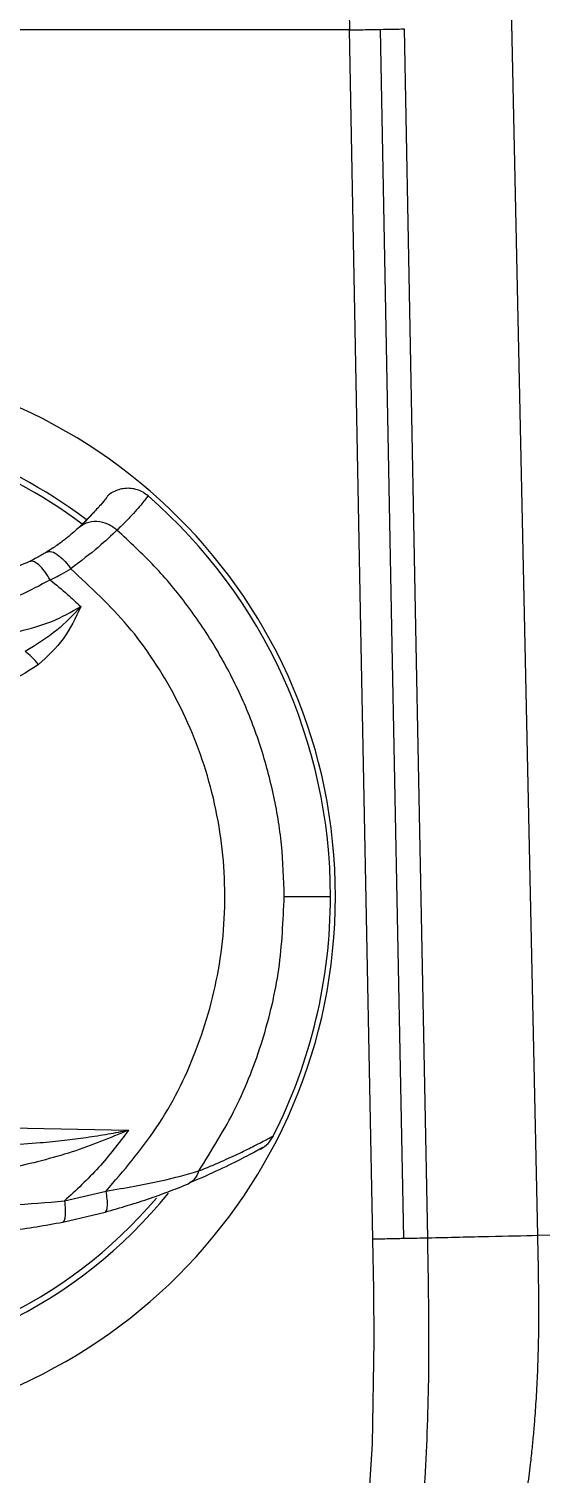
# Model space of a CAD drawing. Extents: x -51 to 27, y -13 to 136.
# Drawn here: x -45.991 to -44.683, y 31.908 to 35.602 of the extents above; entities that cross this region are included whole.
import ezdxf

# ---------------------------------------------------------------- set-up
doc = ezdxf.new("R2010")
doc.units = 0
doc.header["$MEASUREMENT"] = 0
doc.layers.add('GEOMETRY', color=2, linetype='Continuous', lineweight=25)

# ---------------------------------------------------------------- blocks, each defined once
blk = doc.blocks.new('2026 MONTERREY-BLOOM')
at = {"layer": 'GEOMETRY'}
for p, q in [((-33.0095, -51.1972), (-33.0767, -48.0585)), ((-33.4914, -48.0692), (-33.4902, -48.1151)), ((-33.4902, -48.1151), (-36.3787, -48.1151)), ((-33.4616, -49.6452), (-33.4902, -48.1151)), ((-33.4123, -48.1137), (-33.3829, -49.6436)), ((-33.3506, -48.1126), (-33.3218, -49.6424)), ((-34.1472, -49.3527), (-34.174, -49.3821)), ((-33.4304, -51.2064), (-33.4616, -49.6452)), ((-33.3829, -49.6436), (-33.3524, -51.2048)), ((-33.3218, -49.6424), (-33.2909, -51.2036)), ((-33.6569, -50.3299), (-33.5387, -50.3299)), ((-34.3559, -50.9218), (-34.0544, -50.9277)), ((-34.2181, -51.1084), (-34.1119, -51.0834)), ((-33.9026, -51.065), (-33.8943, -51.0589)), ((-34.2226, -51.1627), (-34.1145, -51.1372)), ((-32.8159, -51.1927), (-33.0095, -51.1972)), ((-33.4281, -51.3356), (-33.4304, -51.2064)), ((-33.427, -51.4666), (-33.4281, -51.3356)), ((-33.4318, -51.7292), (-33.427, -51.4666)), ((-33.4489, -51.9959), (-33.4318, -51.7292))]:
    blk.add_line(p, q, dxfattribs=at)
for radius, start, end in [(1.3701, 0, 180), (1.2106, 52.6965, 90), (1.1949, 52.7635, 90), (1.3575, 0, 48.9363), (1.3701, 180, 0), (1.3575, 333.1829, 0), (1.2106, 270, 321.2042), (1.1949, 270, 319.8116)]:
    blk.add_arc((-34.8963, -50.3299), radius, start, end, dxfattribs=at)
for points, knots in [([(-19.8033, -75.3764), (-20.5726, -75.3487), (-22.1071, -75.2936), (-24.4102, -75.1858), (-26.4521, -75.0692), (-28.236, -74.9394), (-29.4096, -74.8337), (-30.2308, -74.7488), (-30.6969, -74.6957), (-31.1616, -74.645), (-31.6218, -74.5543), (-32.0883, -74.4187), (-32.5518, -74.2366), (-33.0066, -74.006), (-33.4377, -73.7331), (-33.8408, -73.4206), (-34.2125, -73.0713), (-34.5493, -72.6882), (-34.8482, -72.2749), (-35.1066, -71.8351), (-35.3065, -71.4059), (-35.4568, -70.9961), (-35.566, -70.6114), (-35.6464, -70.2238), (-35.6951, -69.8245), (-35.7408, -69.4226), (-35.8384, -68.5165), (-35.959, -67.1829), (-36.0842, -65.4161), (-36.1971, -63.4626), (-36.3013, -61.258), (-36.3943, -58.796), (-36.4684, -56.328), (-36.5267, -53.8502), (-36.5772, -51.0384), (-36.6156, -47.8954), (-36.6375, -44.5611), (-36.6425, -42.225), (-36.643, -40.8865), (-36.6431, -40.4064), (-36.643, -39.9263), (-36.6428, -39.4525), (-36.6428, -39.1387), (-36.6427, -38.9849)], [0, 0, 0, 0, 0.0467709, 0.0932958, 0.1400933, 0.1710351, 0.2019709, 0.2116866, 0.2211975, 0.2304811, 0.2400742, 0.2496538, 0.2599664, 0.2702825, 0.2805986, 0.2909143, 0.3012298, 0.311545, 0.3218607, 0.3321766, 0.3424925, 0.3505825, 0.3586781, 0.3667695, 0.3746051, 0.3831066, 0.3913525, 0.429977, 0.4644608, 0.4989699, 0.5488683, 0.598565, 0.6486664, 0.6988989, 0.7491594, 0.8195402, 0.8898842, 0.9517621, 0.9614858, 0.9712096, 0.9809334, 0.9906576, 1, 1, 1, 1]), ([(-34.1086, -49.3068), (-34.1109, -49.3109), (-34.1142, -49.3168), (-34.1395, -49.3443), (-34.1472, -49.3527)], [0, 0, 0, 0, 0.696036, 1, 1, 1, 1]), ([(-34.0045, -49.3063), (-34.0087, -49.303), (-34.0172, -49.2965), (-34.0321, -49.2902), (-34.0478, -49.2868), (-34.0639, -49.2868), (-34.0798, -49.29), (-34.0944, -49.2964), (-34.1043, -49.3025), (-34.1084, -49.3069), (-34.1089, -49.3074)], [0, 0, 0, 0, 0.140409, 0.280711, 0.420986, 0.561089, 0.70119, 0.841322, 0.981941, 1, 1, 1, 1]), ([(-34.0045, -49.3063), (-34.0054, -49.3075), (-34.0072, -49.3099), (-34.0146, -49.3192), (-34.0259, -49.3329), (-34.0411, -49.3503), (-34.0599, -49.3706), (-34.076, -49.3862), (-34.084, -49.3938)], [0, 0, 0, 0, 0.160914, 0.337755, 0.505545, 0.676798, 0.83974, 1, 1, 1, 1]), ([(-34.1442, -49.3486), (-34.1456, -49.3502), (-34.1552, -49.3612), (-34.1704, -49.3762), (-34.1835, -49.3891)], [0, 0, 0, 0, 0.141841, 1, 1, 1, 1]), ([(-34.1835, -49.3891), (-34.1928, -49.3975), (-34.2066, -49.41), (-34.2366, -49.4328), (-34.2547, -49.4444), (-34.2636, -49.4501)], [0, 0, 0, 0, 0.508106, 0.756135, 1, 1, 1, 1]), ([(-34.084, -49.3938), (-34.0915, -49.3882), (-34.107, -49.3766), (-34.1352, -49.3704), (-34.1628, -49.3739), (-34.1767, -49.3841), (-34.1835, -49.3891)], [0, 0, 0, 0, 0.241295, 0.5, 0.758705, 1, 1, 1, 1]), ([(-34.084, -49.3938), (-34.0981, -49.4075), (-34.1261, -49.4346), (-34.1769, -49.4734), (-34.202, -49.4926)], [0, 0, 0, 0, 0.504089, 1, 1, 1, 1]), ([(-33.6569, -50.3299), (-33.6583, -50.2857), (-33.661, -50.1973), (-33.6831, -50.0662), (-33.7179, -49.9381), (-33.7666, -49.8145), (-33.8281, -49.6967), (-33.9019, -49.5864), (-33.9865, -49.4839), (-34.0515, -49.4239), (-34.084, -49.3938)], [0, 0, 0, 0, 0.125, 0.25, 0.375, 0.5, 0.625, 0.75, 0.875, 1, 1, 1, 1]), ([(-34.2636, -49.4501), (-34.2716, -49.4549), (-34.2858, -49.4633), (-34.3008, -49.4707), (-34.3074, -49.474)], [0, 0, 0, 0, 0.560288, 1, 1, 1, 1]), ([(-34.2636, -49.4501), (-34.2596, -49.4491), (-34.2514, -49.4468), (-34.2337, -49.457), (-34.2164, -49.4731), (-34.2067, -49.4862), (-34.202, -49.4926)], [0, 0, 0, 0, 0.270449, 0.560239, 0.786943, 1, 1, 1, 1]), ([(-34.3074, -49.474), (-34.3267, -49.4824), (-34.3656, -49.4996), (-34.4096, -49.5099), (-34.4318, -49.5151)], [0, 0, 0, 0, 0.494909, 1, 1, 1, 1]), ([(-34.2544, -49.5211), (-34.259, -49.5135), (-34.2685, -49.4979), (-34.2838, -49.4814), (-34.2978, -49.4722), (-34.3043, -49.4734), (-34.3074, -49.474)], [0, 0, 0, 0, 0.248056, 0.508027, 0.763603, 1, 1, 1, 1]), ([(-34.2544, -49.5211), (-34.2448, -49.5163), (-34.2268, -49.5074), (-34.2098, -49.4972), (-34.202, -49.4926)], [0, 0, 0, 0, 0.540683, 1, 1, 1, 1]), ([(-34.1119, -51.0834), (-34.0669, -51.0311), (-33.9739, -50.9229), (-33.8751, -50.7251), (-33.8139, -50.5033), (-33.8018, -50.2679), (-33.8404, -50.0353), (-33.9262, -49.8219), (-34.0468, -49.6365), (-34.1514, -49.5395), (-34.202, -49.4926)], [0, 0, 0, 0, 0.1157028, 0.2390219, 0.3679976, 0.4999998, 0.632002, 0.7609779, 0.884297, 1, 1, 1, 1]), ([(-34.2544, -49.5211), (-34.2803, -49.535), (-34.3311, -49.5622), (-34.3881, -49.5824), (-34.416, -49.5923)], [0, 0, 0, 0, 0.509984, 1, 1, 1, 1]), ([(-34.2544, -49.5211), (-34.2395, -49.5333), (-34.2128, -49.5551), (-34.1877, -49.5789), (-34.1767, -49.5894)], [0, 0, 0, 0, 0.559022, 1, 1, 1, 1]), ([(-34.334, -49.6527), (-34.3054, -49.6452), (-34.2488, -49.6303), (-34.2006, -49.6029), (-34.1767, -49.5894)], [0, 0, 0, 0, 0.505305, 1, 1, 1, 1]), ([(-34.1767, -49.5894), (-34.196, -49.6102), (-34.2365, -49.6541), (-34.2901, -49.6866), (-34.3183, -49.7037)], [0, 0, 0, 0, 0.474082, 1, 1, 1, 1]), ([(-34.1767, -49.5894), (-34.1898, -49.6179), (-34.2155, -49.6742), (-34.2618, -49.7165), (-34.2846, -49.7373)], [0, 0, 0, 0, 0.506675, 1, 1, 1, 1]), ([(-34.2846, -49.7373), (-34.2903, -49.7306), (-34.3015, -49.7175), (-34.3128, -49.7083), (-34.3183, -49.7037)], [0, 0, 0, 0, 0.510798, 1, 1, 1, 1]), ([(-34.2846, -49.7373), (-34.3072, -49.7521), (-34.3419, -49.7748), (-34.3958, -49.7941), (-34.4395, -49.8058), (-34.4855, -49.8144), (-34.5321, -49.82), (-34.5798, -49.8229), (-34.6401, -49.8238), (-34.7149, -49.8206), (-34.8046, -49.8122), (-34.8651, -49.8039), (-34.8963, -49.7997)], [0, 0, 0, 0, 0.132371, 0.203759, 0.276899, 0.350557, 0.427873, 0.50026, 0.577013, 0.713115, 0.852292, 1, 1, 1, 1]), ([(-33.8749, -51.0318), (-33.8419, -50.979), (-33.7758, -50.8735), (-33.7088, -50.6986), (-33.665, -50.5165), (-33.6596, -50.3921), (-33.6569, -50.3299)], [0, 0, 0, 0, 0.2499999, 0.4999999, 0.7499999, 1, 1, 1, 1]), ([(-34.3641, -50.9647), (-34.336, -50.9632), (-34.2871, -50.9607), (-34.2199, -50.9538), (-34.1619, -50.9462), (-34.1073, -50.9377), (-34.0716, -50.9309), (-34.0544, -50.9277)], [0, 0, 0, 0, 0.266944, 0.464738, 0.645208, 0.828674, 1, 1, 1, 1]), ([(-34.0544, -50.9277), (-34.1019, -50.9474), (-34.1992, -50.9877), (-34.3032, -51.0125), (-34.3565, -51.0251)], [0, 0, 0, 0, 0.488134, 1, 1, 1, 1]), ([(-34.0544, -50.9277), (-34.0791, -50.9604), (-34.1283, -51.0255), (-34.1883, -51.0809), (-34.2181, -51.1084)], [0, 0, 0, 0, 0.5023604, 1, 1, 1, 1]), ([(-33.8954, -51.0607), (-33.8698, -51.0495), (-33.8187, -51.0273), (-33.761, -50.9982), (-33.722, -50.9773), (-33.7139, -50.9727), (-33.7106, -50.9708)], [0, 0, 0, 0, 0.271251, 0.541874, 0.811924, 1, 1, 1, 1]), ([(-33.8749, -51.0318), (-33.8553, -51.0237), (-33.8167, -51.0077), (-33.7698, -50.9858), (-33.7287, -50.9656), (-33.6966, -50.9488), (-33.6887, -50.9445), (-33.6847, -50.9423)], [0, 0, 0, 0, 0.189659, 0.373068, 0.548644, 0.776287, 1, 1, 1, 1]), ([(-33.7171, -50.9759), (-33.7104, -50.9715), (-33.6971, -50.9627), (-33.6888, -50.9491), (-33.6847, -50.9423)], [0, 0, 0, 0, 0.502118, 1, 1, 1, 1]), ([(-34.1119, -51.0834), (-34.0631, -51.075), (-33.9725, -51.0595), (-33.9057, -51.0405), (-33.8749, -51.0318)], [0, 0, 0, 0, 0.539493, 1, 1, 1, 1]), ([(-33.8943, -51.0589), (-33.8913, -51.0571), (-33.8854, -51.0533), (-33.8792, -51.0434), (-33.8763, -51.0357), (-33.8749, -51.0318)], [0, 0, 0, 0, 0.322814, 0.660402, 1, 1, 1, 1]), ([(-34.1145, -51.1372), (-34.0751, -51.1256), (-34.0162, -51.1084), (-33.9459, -51.0825), (-33.9169, -51.0708), (-33.9026, -51.065)], [0, 0, 0, 0, 0.506548, 0.755573, 1, 1, 1, 1]), ([(-34.1145, -51.1372), (-34.113, -51.1361), (-34.1099, -51.1338), (-34.1081, -51.1219), (-34.1085, -51.1048), (-34.1108, -51.0904), (-34.1119, -51.0834)], [0, 0, 0, 0, 0.243738, 0.499432, 0.75543, 1, 1, 1, 1]), ([(-34.4974, -51.1145), (-34.4494, -51.1167), (-34.3552, -51.1209), (-34.2632, -51.1125), (-34.2181, -51.1084)], [0, 0, 0, 0, 0.510179, 1, 1, 1, 1]), ([(-34.2181, -51.1084), (-34.2173, -51.1156), (-34.2158, -51.1303), (-34.2161, -51.1476), (-34.2182, -51.1596), (-34.2212, -51.1617), (-34.2226, -51.1627)], [0, 0, 0, 0, 0.244014, 0.499999, 0.755985, 1, 1, 1, 1]), ([(-34.4957, -51.1932), (-34.4493, -51.1911), (-34.357, -51.1868), (-34.2673, -51.1707), (-34.2226, -51.1627)], [0, 0, 0, 0, 0.502423, 1, 1, 1, 1]), ([(-33.0095, -51.1972), (-33.0481, -51.198), (-33.1236, -51.1998), (-33.2358, -51.2023), (-33.2906, -51.2036)], [0, 0, 0, 0, 0.511009, 1, 1, 1, 1]), ([(-33.0067, -51.3552), (-33.007, -51.3287), (-33.0076, -51.2761), (-33.0089, -51.2234), (-33.0095, -51.1972)], [0, 0, 0, 0, 0.502011, 1, 1, 1, 1]), ([(-33.3524, -51.2048), (-33.3649, -51.2051), (-33.3897, -51.2056), (-33.4169, -51.2062), (-33.4304, -51.2064)], [0, 0, 0, 0, 0.5, 1, 1, 1, 1]), ([(-33.2909, -51.2036), (-33.2995, -51.2037), (-33.3168, -51.2041), (-33.3405, -51.2046), (-33.3524, -51.2048)], [0, 0, 0, 0, 0.5, 1, 1, 1, 1]), ([(-33.2873, -51.466), (-33.2875, -51.4216), (-33.2879, -51.3341), (-33.2897, -51.2467), (-33.2906, -51.2036)], [0, 0, 0, 0, 0.506892, 1, 1, 1, 1]), ([(-33.0082, -51.5051), (-33.008, -51.4967), (-33.0073, -51.4731), (-33.0067, -51.4333), (-33.0065, -51.3971), (-33.0066, -51.3735), (-33.0066, -51.366), (-33.0066, -51.3634)], [0, 0, 0, 0, 0.1765292, 0.5000006, 0.8428758, 0.9444179, 1, 1, 1, 1]), ([(-33.0066, -51.3634), (-33.0066, -51.362), (-33.0066, -51.3593), (-33.0067, -51.3566), (-33.0067, -51.3552)], [0, 0, 0, 0, 0.50019, 1, 1, 1, 1]), ([(-33.2929, -51.7338), (-33.2912, -51.689), (-33.2879, -51.5997), (-33.2875, -51.5105), (-33.2873, -51.466)], [0, 0, 0, 0, 0.5018407, 1, 1, 1, 1]), ([(-33.0121, -51.5968), (-33.0113, -51.5822), (-33.0098, -51.553), (-33.0088, -51.5237), (-33.0083, -51.5092)], [0, 0, 0, 0, 0.5029771, 1, 1, 1, 1]), ([(-33.0083, -51.5092), (-33.0083, -51.5085), (-33.0082, -51.5071), (-33.0082, -51.5058), (-33.0082, -51.5051)], [0, 0, 0, 0, 0.5001361, 1, 1, 1, 1]), ([(-33.0355, -51.8425), (-33.0329, -51.8221), (-33.0285, -51.7875), (-33.0243, -51.7488), (-33.0223, -51.7283), (-33.0209, -51.7146), (-33.0189, -51.692), (-33.0155, -51.6509), (-33.0134, -51.6174), (-33.0121, -51.5968)], [0, 0, 0, 0, 0.249998, 0.424007, 0.474123, 0.5, 0.591615, 0.750002, 1, 1, 1, 1]), ([(-33.3114, -52.0038), (-33.3075, -51.9587), (-33.2996, -51.8688), (-33.2952, -51.7787), (-33.2929, -51.7338)], [0, 0, 0, 0, 0.501153, 1, 1, 1, 1])]:
    blk.add_open_spline(points, degree=3, knots=knots, dxfattribs=at)
for points in [[(-33.4902, -48.1151), (-33.4766, -48.1149), (-33.4496, -48.1145), (-33.4248, -48.114), (-33.4124, -48.1138)], [(-33.4124, -48.1138), (-33.4004, -48.1135), (-33.3765, -48.1131), (-33.3592, -48.1128), (-33.3505, -48.1126)]]:
    blk.add_open_spline(points, degree=3, dxfattribs=at)

msp = doc.modelspace()

# ---------------------------------------------------------------- block references
msp.add_blockref('2026 MONTERREY-BLOOM', (-11.682, 83.7145))

doc.saveas('drawing.dxf')
